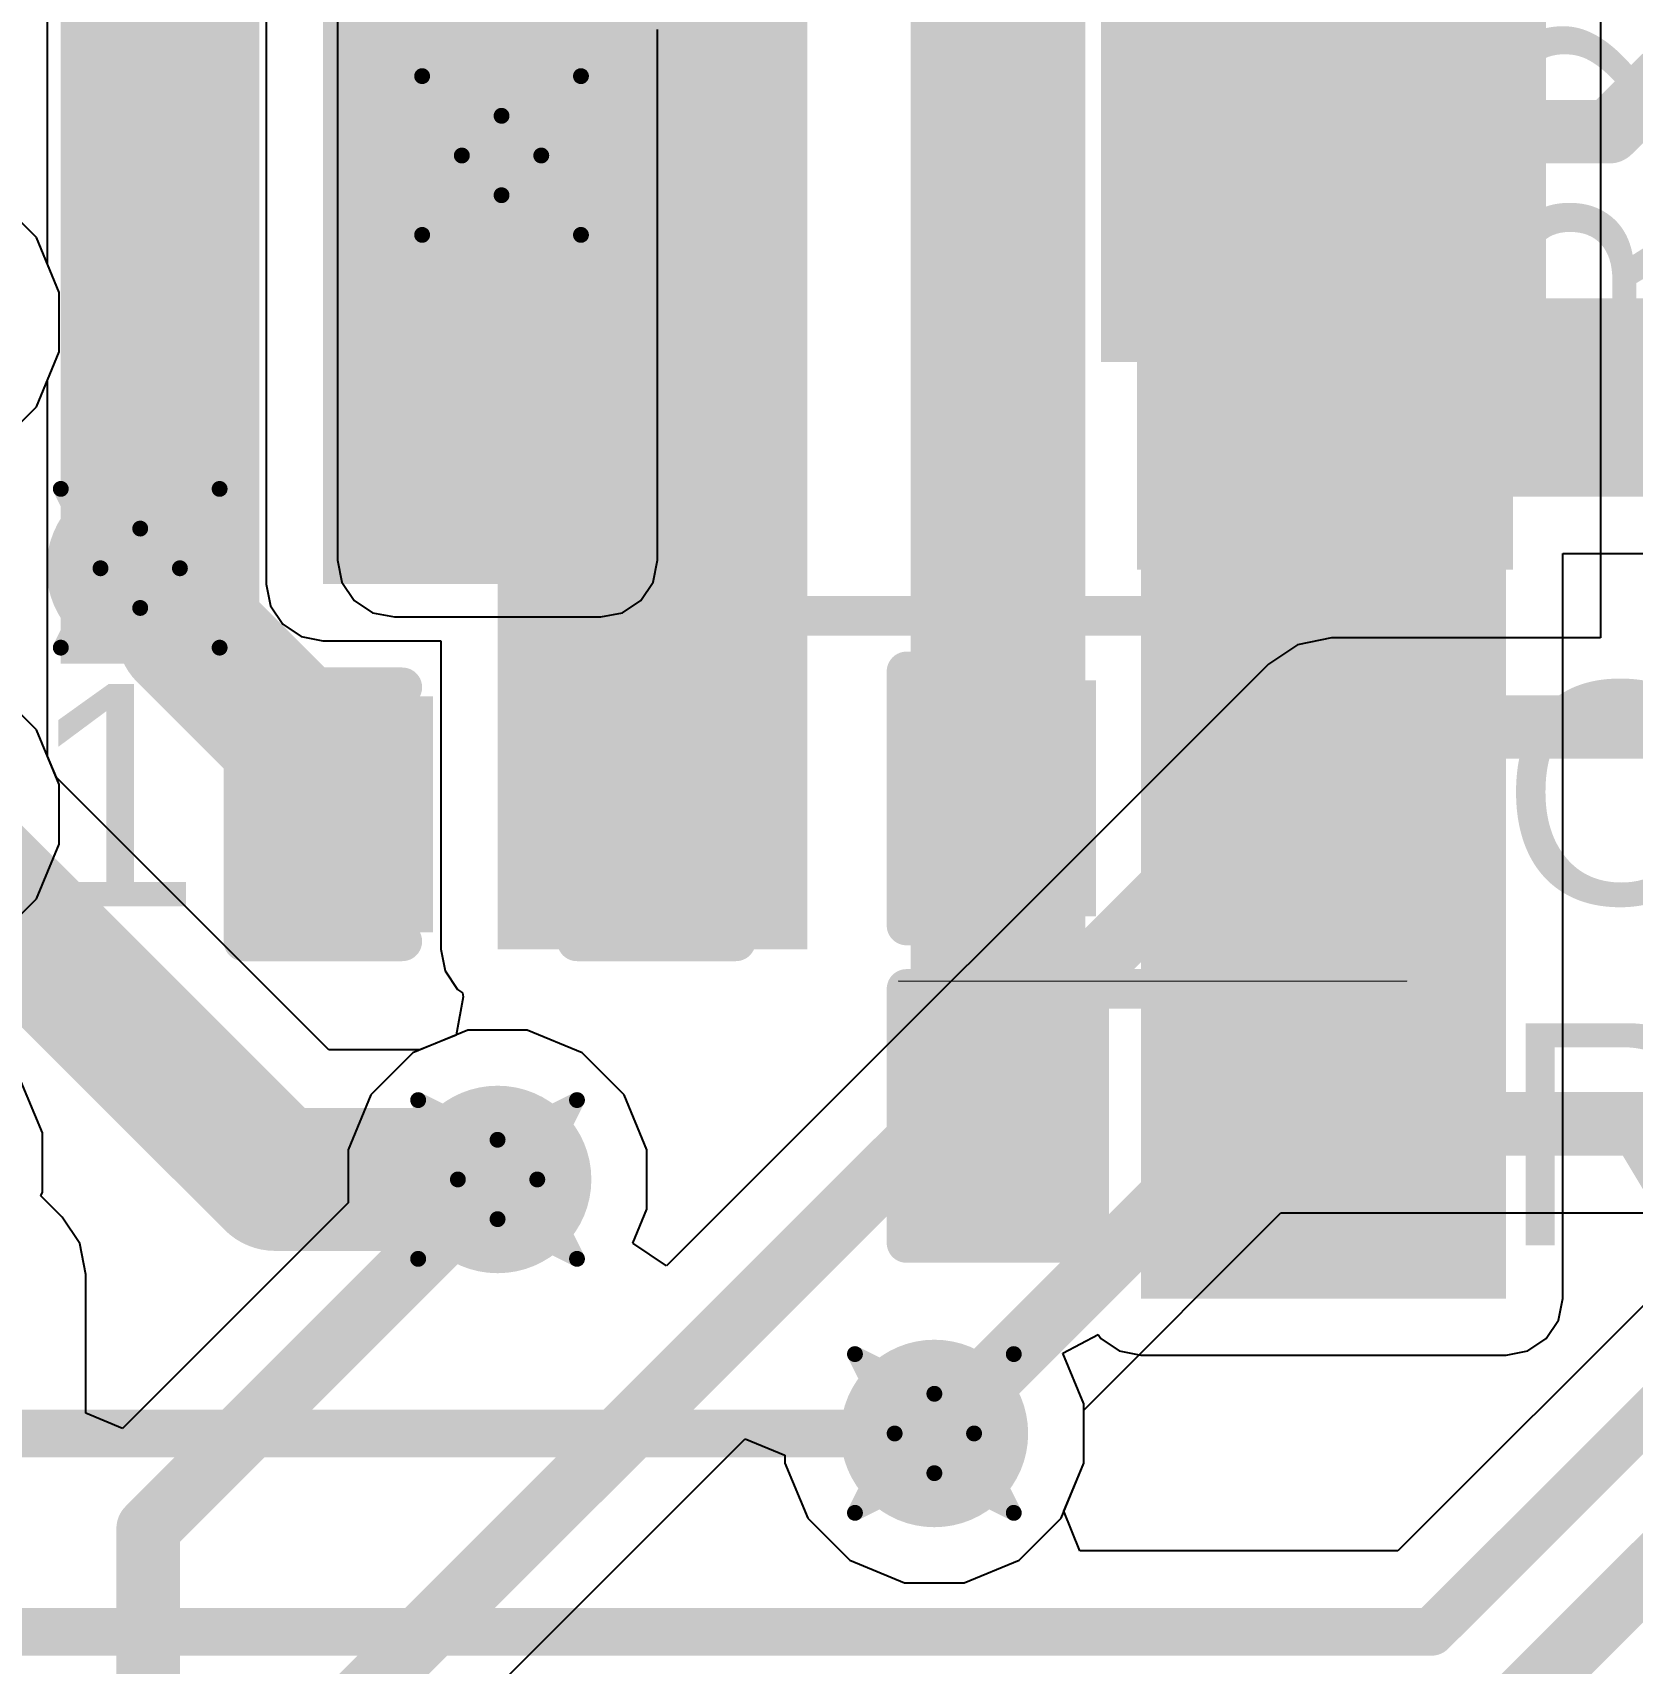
# Model space of a CAD drawing. Header units: inches. Extents: x -8 to 384, y -12 to 64.
# Drawn here: x 15.91 to 21.03, y 12.75 to 17.97 of the extents above; entities that cross this region are included whole.
import ezdxf

# ---------------------------------------------------------------- set-up
doc = ezdxf.new("R2010")
doc.units = ezdxf.units.IN
for name, color, linetype in [('Board_outline', 216, 'Continuous'), ('Bottom Layer', 5, 'Continuous'), ('Bottom Overlay', 54, 'Continuous'), ('Bottom Paste', 16, 'Continuous'), ('Bottom Solder', 6, 'Continuous'), ('Drill Drawing', 1, 'Continuous'), ('Top Layer', 1, 'Continuous'), ('Top Overlay', 2, 'Continuous'), ('Top Paste', 8, 'Continuous'), ('Top Solder', 216, 'Continuous'), ('Via Holes', 16, 'Continuous')]:
    doc.layers.add(name, color=color, linetype=linetype)
doc.styles.add('Arial', font='', dxfattribs={"height": 0.2})
doc.styles.get('Arial').set_extended_font_data('Arial')

# ---------------------------------------------------------------- blocks, each defined once
blk = doc.blocks.new('R__0402_11')
at = {"layer": 'Top Layer'}
for points in [[(-0.6985, -0.3175), (-0.6985, 0.3175), (-0.2413, 0.3175), (-0.2413, -0.3175)], [(0.2413, -0.3175), (0.2413, 0.3175), (0.6985, 0.3175), (0.6985, -0.3175)]]:
    blk.add_hatch(color=1, dxfattribs=at).paths.add_polyline_path(points)
at = {"layer": 'Top Paste'}
for points in [[(-0.6985, -0.3175), (-0.6985, 0.3175), (-0.2413, 0.3175), (-0.2413, -0.3175)], [(0.2413, -0.3175), (0.2413, 0.3175), (0.6985, 0.3175), (0.6985, -0.3175)]]:
    blk.add_hatch(color=8, dxfattribs=at).paths.add_polyline_path(points)
at = {"layer": 'Top Solder'}
for points in [[(-0.8001, -0.4191), (-0.8001, 0.4191), (-0.1397, 0.4191), (-0.1397, -0.4191)], [(0.1397, -0.4191), (0.1397, 0.4191), (0.8001, 0.4191), (0.8001, -0.4191)]]:
    blk.add_hatch(color=216, dxfattribs=at).paths.add_polyline_path(points)
at = {"layer": 'Top Overlay'}
for points in [[(0.7874, 0.4064, 0.127, 0.127, 0), (-0.7874, 0.4064, 0.127, 0.127, 0)], [(-0.7874, 0.4064, 0.127, 0.127, 0), (-0.7874, -0.4064, 0.127, 0.127, 0)], [(0.7874, 0.4064, 0.127, 0.127, 0), (0.7874, -0.4064, 0.127, 0.127, 0)], [(0.7874, -0.4064, 0.127, 0.127, 0), (-0.7874, -0.4064, 0.127, 0.127, 0)], [(0.8128, -0.4318, 0.00323, 0.00323, 0), (-0.8128, -0.4318, 0.00323, 0.00323, 0)]]:
    blk.add_lwpolyline(points, format="xyseb", dxfattribs=at)
for points in [[(-0.8191, 0.4064, 0.0635, 0.0635, 1), (-0.7556, 0.4064, 0.0635, 0.0635, 1)], [(-0.8191, 0.4064, 0.0635, 0.0635, 1), (-0.7556, 0.4064, 0.0635, 0.0635, 1)], [(0.7556, 0.4064, 0.0635, 0.0635, 1), (0.8191, 0.4064, 0.0635, 0.0635, 1)], [(0.7556, 0.4064, 0.0635, 0.0635, 1), (0.8191, 0.4064, 0.0635, 0.0635, 1)], [(-0.8191, -0.4064, 0.0635, 0.0635, 1), (-0.7556, -0.4064, 0.0635, 0.0635, 1)], [(-0.8191, -0.4064, 0.0635, 0.0635, 1), (-0.7556, -0.4064, 0.0635, 0.0635, 1)], [(0.7556, -0.4064, 0.0635, 0.0635, 1), (0.8191, -0.4064, 0.0635, 0.0635, 1)], [(0.7556, -0.4064, 0.0635, 0.0635, 1), (0.8191, -0.4064, 0.0635, 0.0635, 1)], [(-0.8136, -0.4318, 0.00161, 0.00161, 1), (-0.812, -0.4318, 0.00161, 0.00161, 1)], [(0.812, -0.4318, 0.00161, 0.00161, 1), (0.8136, -0.4318, 0.00161, 0.00161, 1)]]:
    blk.add_lwpolyline(points, format="xyseb", close=True, dxfattribs=at)
blk = doc.blocks.new('C___0402_18')
at = {"layer": 'Top Layer'}
for points in [[(-0.6985, -0.3175), (-0.6985, 0.3175), (-0.2413, 0.3175), (-0.2413, -0.3175)], [(0.2413, -0.3175), (0.2413, 0.3175), (0.6985, 0.3175), (0.6985, -0.3175)]]:
    blk.add_hatch(color=1, dxfattribs=at).paths.add_polyline_path(points)
at = {"layer": 'Top Paste'}
for points in [[(-0.6985, -0.3175), (-0.6985, 0.3175), (-0.2413, 0.3175), (-0.2413, -0.3175)], [(0.2413, -0.3175), (0.2413, 0.3175), (0.6985, 0.3175), (0.6985, -0.3175)]]:
    blk.add_hatch(color=8, dxfattribs=at).paths.add_polyline_path(points)
at = {"layer": 'Top Solder'}
for points in [[(-0.7585, -0.3775), (-0.7585, 0.3775), (-0.1813, 0.3775), (-0.1813, -0.3775)], [(0.1813, -0.3775), (0.1813, 0.3775), (0.7585, 0.3775), (0.7585, -0.3775)]]:
    blk.add_hatch(color=216, dxfattribs=at).paths.add_polyline_path(points)
at = {"layer": 'Top Overlay'}
for points in [[(-0.7874, 0.4064, 0.127, 0.127, 0), (-0.7874, -0.4064, 0.127, 0.127, 0)], [(-0.2794, 0.4064, 0.127, 0.127, 0), (-0.7874, 0.4064, 0.127, 0.127, 0)], [(0.7874, 0.4064, 0.127, 0.127, 0), (0.2794, 0.4064, 0.127, 0.127, 0)], [(0.7874, 0.4064, 0.127, 0.127, 0), (0.7874, -0.4064, 0.127, 0.127, 0)], [(-0.2794, -0.4064, 0.127, 0.127, 0), (-0.7874, -0.4064, 0.127, 0.127, 0)], [(0.7874, -0.4064, 0.127, 0.127, 0), (0.2794, -0.4064, 0.127, 0.127, 0)]]:
    blk.add_lwpolyline(points, format="xyseb", dxfattribs=at)
for points in [[(-0.8191, 0.4064, 0.0635, 0.0635, 1), (-0.7556, 0.4064, 0.0635, 0.0635, 1)], [(-0.8191, 0.4064, 0.0635, 0.0635, 1), (-0.7556, 0.4064, 0.0635, 0.0635, 1)], [(-0.3111, 0.4064, 0.0635, 0.0635, 1), (-0.2477, 0.4064, 0.0635, 0.0635, 1)], [(0.2477, 0.4064, 0.0635, 0.0635, 1), (0.3111, 0.4064, 0.0635, 0.0635, 1)], [(0.7556, 0.4064, 0.0635, 0.0635, 1), (0.8191, 0.4064, 0.0635, 0.0635, 1)], [(0.7556, 0.4064, 0.0635, 0.0635, 1), (0.8191, 0.4064, 0.0635, 0.0635, 1)], [(-0.8191, -0.4064, 0.0635, 0.0635, 1), (-0.7556, -0.4064, 0.0635, 0.0635, 1)], [(-0.8191, -0.4064, 0.0635, 0.0635, 1), (-0.7556, -0.4064, 0.0635, 0.0635, 1)], [(-0.3111, -0.4064, 0.0635, 0.0635, 1), (-0.2477, -0.4064, 0.0635, 0.0635, 1)], [(0.2477, -0.4064, 0.0635, 0.0635, 1), (0.3111, -0.4064, 0.0635, 0.0635, 1)], [(0.7556, -0.4064, 0.0635, 0.0635, 1), (0.8191, -0.4064, 0.0635, 0.0635, 1)], [(0.7556, -0.4064, 0.0635, 0.0635, 1), (0.8191, -0.4064, 0.0635, 0.0635, 1)]]:
    blk.add_lwpolyline(points, format="xyseb", close=True, dxfattribs=at)
blk = doc.blocks.new('S____SOT__6_19')
at = {"layer": 'Top Layer'}
for points in [[(-1.8, 1.3), (-0.8, 1.3), (-0.8, 0.6), (-1.8, 0.6)], [(0.8, 1.3), (1.8, 1.3), (1.8, 0.6), (0.8, 0.6)], [(-1.8, 0.35), (-0.8, 0.35), (-0.8, -0.35), (-1.8, -0.35)], [(0.8, 0.35), (1.8, 0.35), (1.8, -0.35), (0.8, -0.35)], [(-1.8, -0.6), (-0.8, -0.6), (-0.8, -1.3), (-1.8, -1.3)], [(0.8, -0.6), (1.8, -0.6), (1.8, -1.3), (0.8, -1.3)]]:
    blk.add_hatch(color=1, dxfattribs=at).paths.add_polyline_path(points)
at = {"layer": 'Top Paste'}
for points in [[(-1.8, 1.3), (-0.8, 1.3), (-0.8, 0.6), (-1.8, 0.6)], [(0.8, 1.3), (1.8, 1.3), (1.8, 0.6), (0.8, 0.6)], [(-1.8, 0.35), (-0.8, 0.35), (-0.8, -0.35), (-1.8, -0.35)], [(0.8, 0.35), (1.8, 0.35), (1.8, -0.35), (0.8, -0.35)], [(-1.8, -0.6), (-0.8, -0.6), (-0.8, -1.3), (-1.8, -1.3)], [(0.8, -0.6), (1.8, -0.6), (1.8, -1.3), (0.8, -1.3)]]:
    blk.add_hatch(color=8, dxfattribs=at).paths.add_polyline_path(points)
at = {"layer": 'Top Solder'}
for points in [[(-1.9016, 1.4016), (-0.6984, 1.4016), (-0.6984, 0.4984), (-1.9016, 0.4984)], [(0.6984, 1.4016), (1.9016, 1.4016), (1.9016, 0.4984), (0.6984, 0.4984)], [(-1.9016, 0.4516), (-0.6984, 0.4516), (-0.6984, -0.4516), (-1.9016, -0.4516)], [(0.6984, 0.4516), (1.9016, 0.4516), (1.9016, -0.4516), (0.6984, -0.4516)], [(-1.9016, -0.4984), (-0.6984, -0.4984), (-0.6984, -1.4016), (-1.9016, -1.4016)], [(0.6984, -0.4984), (1.9016, -0.4984), (1.9016, -1.4016), (0.6984, -1.4016)]]:
    blk.add_hatch(color=216, dxfattribs=at).paths.add_polyline_path(points)
at = {"layer": 'Top Overlay'}
for points in [[(-0.8128, 1.5494, 0.127, 0.127, 0), (0.7112, 1.5494, 0.127, 0.127, 0)], [(-0.8128, -1.5494, 0.127, 0.127, 0), (0.7112, -1.5494, 0.127, 0.127, 0)]]:
    blk.add_lwpolyline(points, format="xyseb", dxfattribs=at)
for points in [[(-0.8446, 1.5494, 0.0635, 0.0635, 1), (-0.781, 1.5494, 0.0635, 0.0635, 1)], [(0.6794, 1.5494, 0.0635, 0.0635, 1), (0.7429, 1.5494, 0.0635, 0.0635, 1)], [(-2.032, 0.9652, 0.254, 0.254, 1), (-2.1336, 0.9652, 0.254, 0.254, 1)], [(-2.1971, 0.9652, 0.127, 0.127, 1), (-2.0701, 0.9652, 0.127, 0.127, 1)], [(-2.0955, 0.9652, 0.127, 0.127, 1), (-1.9685, 0.9652, 0.127, 0.127, 1)], [(-0.8446, -1.5494, 0.0635, 0.0635, 1), (-0.781, -1.5494, 0.0635, 0.0635, 1)], [(0.6794, -1.5494, 0.0635, 0.0635, 1), (0.7429, -1.5494, 0.0635, 0.0635, 1)]]:
    blk.add_lwpolyline(points, format="xyseb", close=True, dxfattribs=at)
blk = doc.blocks.new('C___0402_73')
at = {"layer": 'Top Layer'}
for points in [[(-0.6985, -0.3175), (-0.6985, 0.3175), (-0.2413, 0.3175), (-0.2413, -0.3175)], [(0.2413, -0.3175), (0.2413, 0.3175), (0.6985, 0.3175), (0.6985, -0.3175)]]:
    blk.add_hatch(color=1, dxfattribs=at).paths.add_polyline_path(points)
at = {"layer": 'Top Paste'}
for points in [[(-0.6985, -0.3175), (-0.6985, 0.3175), (-0.2413, 0.3175), (-0.2413, -0.3175)], [(0.2413, -0.3175), (0.2413, 0.3175), (0.6985, 0.3175), (0.6985, -0.3175)]]:
    blk.add_hatch(color=8, dxfattribs=at).paths.add_polyline_path(points)
at = {"layer": 'Top Solder'}
for points in [[(-0.7585, -0.3775), (-0.7585, 0.3775), (-0.1813, 0.3775), (-0.1813, -0.3775)], [(0.1813, -0.3775), (0.1813, 0.3775), (0.7585, 0.3775), (0.7585, -0.3775)]]:
    blk.add_hatch(color=216, dxfattribs=at).paths.add_polyline_path(points)
at = {"layer": 'Top Overlay'}
for points in [[(-0.7874, -0.4064, 0.127, 0.127, 0), (-0.7874, 0.4064, 0.127, 0.127, 0)], [(-0.7874, 0.4064, 0.127, 0.127, 0), (-0.2794, 0.4064, 0.127, 0.127, 0)], [(0.2794, 0.4064, 0.127, 0.127, 0), (0.7874, 0.4064, 0.127, 0.127, 0)], [(0.7874, -0.4064, 0.127, 0.127, 0), (0.7874, 0.4064, 0.127, 0.127, 0)], [(-0.7874, -0.4064, 0.127, 0.127, 0), (-0.2794, -0.4064, 0.127, 0.127, 0)], [(0.2794, -0.4064, 0.127, 0.127, 0), (0.7874, -0.4064, 0.127, 0.127, 0)]]:
    blk.add_lwpolyline(points, format="xyseb", dxfattribs=at)
for points in [[(-0.8191, 0.4064, 0.0635, 0.0635, 1), (-0.7556, 0.4064, 0.0635, 0.0635, 1)], [(-0.8191, 0.4064, 0.0635, 0.0635, 1), (-0.7556, 0.4064, 0.0635, 0.0635, 1)], [(-0.3111, 0.4064, 0.0635, 0.0635, 1), (-0.2477, 0.4064, 0.0635, 0.0635, 1)], [(0.2477, 0.4064, 0.0635, 0.0635, 1), (0.3111, 0.4064, 0.0635, 0.0635, 1)], [(0.7556, 0.4064, 0.0635, 0.0635, 1), (0.8191, 0.4064, 0.0635, 0.0635, 1)], [(0.7556, 0.4064, 0.0635, 0.0635, 1), (0.8191, 0.4064, 0.0635, 0.0635, 1)], [(-0.8191, -0.4064, 0.0635, 0.0635, 1), (-0.7556, -0.4064, 0.0635, 0.0635, 1)], [(-0.8191, -0.4064, 0.0635, 0.0635, 1), (-0.7556, -0.4064, 0.0635, 0.0635, 1)], [(-0.3111, -0.4064, 0.0635, 0.0635, 1), (-0.2477, -0.4064, 0.0635, 0.0635, 1)], [(0.2477, -0.4064, 0.0635, 0.0635, 1), (0.3111, -0.4064, 0.0635, 0.0635, 1)], [(0.7556, -0.4064, 0.0635, 0.0635, 1), (0.8191, -0.4064, 0.0635, 0.0635, 1)], [(0.7556, -0.4064, 0.0635, 0.0635, 1), (0.8191, -0.4064, 0.0635, 0.0635, 1)]]:
    blk.add_lwpolyline(points, format="xyseb", close=True, dxfattribs=at)
blk = doc.blocks.new('C___0402_B_74')
at = {"layer": 'Bottom Layer'}
for points in [[(-0.2413, 0.3175), (-0.2413, -0.3175), (-0.6985, -0.3175), (-0.6985, 0.3175)], [(0.6985, 0.3175), (0.6985, -0.3175), (0.2413, -0.3175), (0.2413, 0.3175)]]:
    blk.add_hatch(color=5, dxfattribs=at).paths.add_polyline_path(points)
at = {"layer": 'Bottom Paste'}
for points in [[(-0.2413, 0.3175), (-0.2413, -0.3175), (-0.6985, -0.3175), (-0.6985, 0.3175)], [(0.6985, 0.3175), (0.6985, -0.3175), (0.2413, -0.3175), (0.2413, 0.3175)]]:
    blk.add_hatch(color=16, dxfattribs=at).paths.add_polyline_path(points)
at = {"layer": 'Bottom Solder'}
for points in [[(-0.1813, 0.3775), (-0.1813, -0.3775), (-0.7585, -0.3775), (-0.7585, 0.3775)], [(0.7585, 0.3775), (0.7585, -0.3775), (0.1813, -0.3775), (0.1813, 0.3775)]]:
    blk.add_hatch(color=6, dxfattribs=at).paths.add_polyline_path(points)
at = {"layer": 'Bottom Overlay'}
for points in [[(-0.7874, 0.4064, 0.127, 0.127, 0), (-0.7874, -0.4064, 0.127, 0.127, 0)], [(-0.2794, 0.4064, 0.127, 0.127, 0), (-0.7874, 0.4064, 0.127, 0.127, 0)], [(0.7874, 0.4064, 0.127, 0.127, 0), (0.2794, 0.4064, 0.127, 0.127, 0)], [(0.7874, 0.4064, 0.127, 0.127, 0), (0.7874, -0.4064, 0.127, 0.127, 0)], [(-0.2794, -0.4064, 0.127, 0.127, 0), (-0.7874, -0.4064, 0.127, 0.127, 0)], [(0.7874, -0.4064, 0.127, 0.127, 0), (0.2794, -0.4064, 0.127, 0.127, 0)]]:
    blk.add_lwpolyline(points, format="xyseb", dxfattribs=at)
for points in [[(-0.8191, 0.4064, 0.0635, 0.0635, 1), (-0.7556, 0.4064, 0.0635, 0.0635, 1)], [(-0.8191, 0.4064, 0.0635, 0.0635, 1), (-0.7556, 0.4064, 0.0635, 0.0635, 1)], [(-0.3111, 0.4064, 0.0635, 0.0635, 1), (-0.2477, 0.4064, 0.0635, 0.0635, 1)], [(0.2477, 0.4064, 0.0635, 0.0635, 1), (0.3111, 0.4064, 0.0635, 0.0635, 1)], [(0.7556, 0.4064, 0.0635, 0.0635, 1), (0.8191, 0.4064, 0.0635, 0.0635, 1)], [(0.7556, 0.4064, 0.0635, 0.0635, 1), (0.8191, 0.4064, 0.0635, 0.0635, 1)], [(-0.8191, -0.4064, 0.0635, 0.0635, 1), (-0.7556, -0.4064, 0.0635, 0.0635, 1)], [(-0.8191, -0.4064, 0.0635, 0.0635, 1), (-0.7556, -0.4064, 0.0635, 0.0635, 1)], [(-0.3111, -0.4064, 0.0635, 0.0635, 1), (-0.2477, -0.4064, 0.0635, 0.0635, 1)], [(0.2477, -0.4064, 0.0635, 0.0635, 1), (0.3111, -0.4064, 0.0635, 0.0635, 1)], [(0.7556, -0.4064, 0.0635, 0.0635, 1), (0.8191, -0.4064, 0.0635, 0.0635, 1)], [(0.7556, -0.4064, 0.0635, 0.0635, 1), (0.8191, -0.4064, 0.0635, 0.0635, 1)]]:
    blk.add_lwpolyline(points, format="xyseb", close=True, dxfattribs=at)
blk = doc.blocks.new('C___0402_B_105')
at = {"layer": 'Bottom Layer'}
for points in [[(-0.2413, 0.3175), (-0.2413, -0.3175), (-0.6985, -0.3175), (-0.6985, 0.3175)], [(0.6985, 0.3175), (0.6985, -0.3175), (0.2413, -0.3175), (0.2413, 0.3175)]]:
    blk.add_hatch(color=5, dxfattribs=at).paths.add_polyline_path(points)
at = {"layer": 'Bottom Paste'}
for points in [[(-0.2413, 0.3175), (-0.2413, -0.3175), (-0.6985, -0.3175), (-0.6985, 0.3175)], [(0.6985, 0.3175), (0.6985, -0.3175), (0.2413, -0.3175), (0.2413, 0.3175)]]:
    blk.add_hatch(color=16, dxfattribs=at).paths.add_polyline_path(points)
at = {"layer": 'Bottom Solder'}
for points in [[(-0.1813, 0.3775), (-0.1813, -0.3775), (-0.7585, -0.3775), (-0.7585, 0.3775)], [(0.7585, 0.3775), (0.7585, -0.3775), (0.1813, -0.3775), (0.1813, 0.3775)]]:
    blk.add_hatch(color=6, dxfattribs=at).paths.add_polyline_path(points)
at = {"layer": 'Bottom Overlay'}
for points in [[(-0.7874, 0.4064, 0.127, 0.127, 0), (-0.7874, -0.4064, 0.127, 0.127, 0)], [(-0.2794, 0.4064, 0.127, 0.127, 0), (-0.7874, 0.4064, 0.127, 0.127, 0)], [(0.7874, 0.4064, 0.127, 0.127, 0), (0.2794, 0.4064, 0.127, 0.127, 0)], [(0.7874, 0.4064, 0.127, 0.127, 0), (0.7874, -0.4064, 0.127, 0.127, 0)], [(-0.2794, -0.4064, 0.127, 0.127, 0), (-0.7874, -0.4064, 0.127, 0.127, 0)], [(0.7874, -0.4064, 0.127, 0.127, 0), (0.2794, -0.4064, 0.127, 0.127, 0)]]:
    blk.add_lwpolyline(points, format="xyseb", dxfattribs=at)
for points in [[(-0.8191, 0.4064, 0.0635, 0.0635, 1), (-0.7556, 0.4064, 0.0635, 0.0635, 1)], [(-0.8191, 0.4064, 0.0635, 0.0635, 1), (-0.7556, 0.4064, 0.0635, 0.0635, 1)], [(-0.3111, 0.4064, 0.0635, 0.0635, 1), (-0.2477, 0.4064, 0.0635, 0.0635, 1)], [(0.2477, 0.4064, 0.0635, 0.0635, 1), (0.3111, 0.4064, 0.0635, 0.0635, 1)], [(0.7556, 0.4064, 0.0635, 0.0635, 1), (0.8191, 0.4064, 0.0635, 0.0635, 1)], [(0.7556, 0.4064, 0.0635, 0.0635, 1), (0.8191, 0.4064, 0.0635, 0.0635, 1)], [(-0.8191, -0.4064, 0.0635, 0.0635, 1), (-0.7556, -0.4064, 0.0635, 0.0635, 1)], [(-0.8191, -0.4064, 0.0635, 0.0635, 1), (-0.7556, -0.4064, 0.0635, 0.0635, 1)], [(-0.3111, -0.4064, 0.0635, 0.0635, 1), (-0.2477, -0.4064, 0.0635, 0.0635, 1)], [(0.2477, -0.4064, 0.0635, 0.0635, 1), (0.3111, -0.4064, 0.0635, 0.0635, 1)], [(0.7556, -0.4064, 0.0635, 0.0635, 1), (0.8191, -0.4064, 0.0635, 0.0635, 1)], [(0.7556, -0.4064, 0.0635, 0.0635, 1), (0.8191, -0.4064, 0.0635, 0.0635, 1)]]:
    blk.add_lwpolyline(points, format="xyseb", close=True, dxfattribs=at)

msp = doc.modelspace()

# ---------------------------------------------------------------- hatches: boundary and pattern name
at = {"layer": 'Bottom Layer'}
for points in [[(17.0688, 16.2814), (17.7292, 16.2814), (17.7292, 20.5232), (17.0688, 20.5232)], [(19.3294, 16.9164), (20.7518, 16.9164), (20.7518, 20.4978), (19.3294, 20.4978)]]:
    msp.add_hatch(color=5, dxfattribs=at).paths.add_polyline_path(points)
h = msp.add_hatch(color=5, dxfattribs=at)
edge = h.paths.add_edge_path()
edge.add_arc((17.4117, 17.5768), 0.3, 0, 360)
h = msp.add_hatch(color=5, dxfattribs=at)
edge = h.paths.add_edge_path()
edge.add_arc((16.256, 16.256), 0.3, 0, 360)
h = msp.add_hatch(color=5, dxfattribs=at)
edge = h.paths.add_edge_path()
edge.add_arc((17.399, 14.3002), 0.3, 0, 360)
h = msp.add_hatch(color=5, dxfattribs=at)
edge = h.paths.add_edge_path()
edge.add_arc((18.796, 13.4874), 0.3, 0, 360)
at = {"layer": 'Top Layer'}
for points in [[(16.637, 22.8346), (16.002, 22.8346), (16.002, 15.9512), (16.637, 15.9512)], [(18.7198, 14.1478), (19.2786, 14.1478), (19.2786, 18.9992), (18.7198, 18.9992)], [(16.8402, 16.2052), (17.8816, 16.2052), (17.8816, 18.034), (16.8402, 18.034)], [(17.399, 15.0368), (18.3896, 15.0368), (18.3896, 18.034), (17.399, 18.034)], [(19.4564, 16.4846), (22.4536, 16.4846), (22.4536, 17.1196), (19.4564, 17.1196)], [(19.4564, 13.9192), (20.6248, 13.9192), (20.6248, 17.0942), (19.4564, 17.0942)]]:
    msp.add_hatch(color=1, dxfattribs=at).paths.add_polyline_path(points)
h = msp.add_hatch(color=1, dxfattribs=at)
edge = h.paths.add_edge_path()
edge.add_arc((17.4117, 17.5768), 0.3, 0, 360)
h = msp.add_hatch(color=1, dxfattribs=at)
edge = h.paths.add_edge_path()
edge.add_arc((16.256, 16.256), 0.3, 0, 360)
h = msp.add_hatch(color=1, dxfattribs=at)
edge = h.paths.add_edge_path()
edge.add_arc((17.399, 14.3002), 0.3, 0, 360)
h = msp.add_hatch(color=1, dxfattribs=at)
edge = h.paths.add_edge_path()
edge.add_arc((18.796, 13.4874), 0.3, 0, 360)
at = {"layer": 'Via Holes'}
h = msp.add_hatch(color=7, dxfattribs=at)
edge = h.paths.add_edge_path()
edge.add_arc((17.4117, 17.5768), 0.15, 0, 360)
h = msp.add_hatch(color=7, dxfattribs=at)
edge = h.paths.add_edge_path()
edge.add_arc((16.256, 16.256), 0.15, 0, 360)
h = msp.add_hatch(color=7, dxfattribs=at)
edge = h.paths.add_edge_path()
edge.add_arc((17.399, 14.3002), 0.15, 0, 360)
h = msp.add_hatch(color=7, dxfattribs=at)
edge = h.paths.add_edge_path()
edge.add_arc((18.796, 13.4874), 0.15, 0, 360)

# ---------------------------------------------------------------- linework, layer by layer
at = {"layer": 'Board_outline'}
msp.add_lwpolyline([(37.5368, 13.3604, 0.254, 0.254, 1), (-7.4632, 13.3604, 0.254, 0.254, 1)], format="xyseb", close=True, dxfattribs=at)
at = {"layer": 'Bottom Layer'}
for p, q in [((20.9261, 20.7483), (20.9261, 16.9672)), ((16.8875, 20.5232), (16.8875, 16.2814)), ((15.9597, 17.2291), (15.9597, 18.2661)), ((17.9105, 16.2814), (17.9105, 17.9797)), ((15.9972, 17.1384), (15.9597, 17.2291)), ((15.9972, 16.9484), (15.9972, 17.1384)), ((20.9261, 16.9672), (20.9261, 16.0329)), ((15.9245, 16.7727), (15.9972, 16.9484)), ((15.7901, 16.6383), (15.9245, 16.7727)), ((16.8875, 16.2814), (16.9013, 16.212)), ((17.8967, 16.212), (17.9105, 16.2814)), ((16.9013, 16.212), (16.9406, 16.1532)), ((17.8574, 16.1532), (17.8967, 16.212)), ((16.9406, 16.1532), (16.9994, 16.1139)), ((17.7986, 16.1139), (17.8574, 16.1532)), ((16.9994, 16.1139), (17.0688, 16.1001)), ((17.0688, 16.1001), (17.7292, 16.1001)), ((17.7292, 16.1001), (17.7986, 16.1139)), ((20.066, 16.0329), (19.957, 16.0112)), ((20.9261, 16.0329), (20.066, 16.0329)), ((20.066, 16.0329), (20.066, 16.0329)), ((19.957, 16.0112), (19.8646, 15.9494)), ((19.8646, 15.9494), (17.9393, 14.0242)), ((19.8646, 15.9494), (19.8646, 15.9494)), ((15.9245, 15.7393), (15.7901, 15.8737)), ((15.9972, 15.5636), (15.9245, 15.7393)), ((15.9972, 15.3736), (15.9972, 15.5636)), ((15.9245, 15.1979), (15.9972, 15.3736)), ((15.7901, 15.0635), (15.9245, 15.1979)), ((17.304, 14.778), (17.1283, 14.7053)), ((17.494, 14.778), (17.304, 14.778)), ((17.6697, 14.7053), (17.494, 14.778)), ((17.1283, 14.7053), (16.9939, 14.5709)), ((17.8041, 14.5709), (17.6697, 14.7053)), ((15.9432, 14.4493), (15.8704, 14.6249)), ((16.9939, 14.5709), (16.9212, 14.3952)), ((17.8768, 14.3952), (17.8041, 14.5709)), ((15.9432, 14.2592), (15.9432, 14.4493)), ((16.9212, 14.3952), (16.9212, 14.2253)), ((17.8768, 14.2052), (17.8768, 14.3952)), ((15.9383, 14.2475), (15.9432, 14.2592)), ((16.0064, 14.1795), (15.9383, 14.2475)), ((16.9212, 14.2253), (16.1995, 13.5036)), ((17.8316, 14.0961), (17.8768, 14.2052)), ((16.0625, 14.0955), (16.0064, 14.1795)), ((19.2738, 13.5623), (19.9046, 14.1931)), ((19.9046, 14.1931), (21.9167, 14.1931)), ((16.0822, 13.9964), (16.0625, 14.0955)), ((17.9393, 14.0242), (17.8316, 14.0961)), ((16.0822, 13.5522), (16.0822, 13.9964)), ((16.1995, 13.5036), (16.0822, 13.5522)), ((19.2738, 13.3924), (19.2738, 13.5623)), ((17.1505, 12.4296), (18.1912, 13.4703)), ((18.1912, 13.4703), (18.3182, 13.4177)), ((18.3182, 13.4177), (18.3182, 13.3924)), ((18.3182, 13.3924), (18.3909, 13.2167)), ((19.2011, 13.2167), (19.2738, 13.3924)), ((18.3909, 13.2167), (18.5253, 13.0823)), ((19.0667, 13.0823), (19.2011, 13.2167)), ((18.5253, 13.0823), (18.701, 13.0096)), ((18.891, 13.0096), (19.0667, 13.0823)), ((18.701, 13.0096), (18.891, 13.0096))]:
    msp.add_line(p, q, dxfattribs=at)
for points in [[(16.8656, 12.5476, 0.2032, 0.2032, 0), (20.066, 15.748, 0.2032, 0.2032, 0)], [(20.066, 15.748, 0.2032, 0.2032, 0), (26.3398, 15.748, 0.2032, 0.2032, 0)], [(18.796, 13.4874, 0.2032, 0.2032, 0), (19.7866, 14.478, 0.2032, 0.2032, 0)], [(19.7866, 14.478, 0.2032, 0.2032, 0), (22.5919, 14.478, 0.2032, 0.2032, 0)], [(16.2814, 13.1826, 0.2032, 0.2032, 0), (17.399, 14.3002, 0.2032, 0.2032, 0)], [(16.2814, 6.1341, 0.2032, 0.2032, 0), (16.2814, 13.1826, 0.2032, 0.2032, 0)]]:
    msp.add_lwpolyline(points, format="xyseb", dxfattribs=at)
for points in [[(20.0152, 15.748, 0.1016, 0.1016, 1), (20.1168, 15.748, 0.1016, 0.1016, 1)], [(20.0152, 15.748, 0.1016, 0.1016, 1), (20.1168, 15.748, 0.1016, 0.1016, 1)], [(19.7358, 14.478, 0.1016, 0.1016, 1), (19.8374, 14.478, 0.1016, 0.1016, 1)], [(19.7358, 14.478, 0.1016, 0.1016, 1), (19.8374, 14.478, 0.1016, 0.1016, 1)], [(17.3482, 14.3002, 0.1016, 0.1016, 1), (17.4498, 14.3002, 0.1016, 0.1016, 1)], [(18.7452, 13.4874, 0.1016, 0.1016, 1), (18.8468, 13.4874, 0.1016, 0.1016, 1)], [(16.2306, 13.1826, 0.1016, 0.1016, 1), (16.3322, 13.1826, 0.1016, 0.1016, 1)], [(16.2306, 13.1826, 0.1016, 0.1016, 1), (16.3322, 13.1826, 0.1016, 0.1016, 1)]]:
    msp.add_lwpolyline(points, format="xyseb", close=True, dxfattribs=at)
at = {"layer": 'Drill Drawing'}
for points in [[(17.1577, 17.8308, 0.0508, 0.0508, 0), (17.4117, 17.7038, 0.0508, 0.0508, 0)], [(17.1577, 17.8308, 0.0508, 0.0508, 0), (17.2847, 17.5768, 0.0508, 0.0508, 0)], [(17.4117, 17.7038, 0.0508, 0.0508, 0), (17.6657, 17.8308, 0.0508, 0.0508, 0)], [(17.5387, 17.5768, 0.0508, 0.0508, 0), (17.6657, 17.8308, 0.0508, 0.0508, 0)], [(17.1577, 17.3228, 0.0508, 0.0508, 0), (17.2847, 17.5768, 0.0508, 0.0508, 0)], [(17.5387, 17.5768, 0.0508, 0.0508, 0), (17.6657, 17.3228, 0.0508, 0.0508, 0)], [(17.1577, 17.3228, 0.0508, 0.0508, 0), (17.4117, 17.4498, 0.0508, 0.0508, 0)], [(17.4117, 17.4498, 0.0508, 0.0508, 0), (17.6657, 17.3228, 0.0508, 0.0508, 0)], [(16.002, 16.51, 0.0508, 0.0508, 0), (16.256, 16.383, 0.0508, 0.0508, 0)], [(16.002, 16.51, 0.0508, 0.0508, 0), (16.129, 16.256, 0.0508, 0.0508, 0)], [(16.256, 16.383, 0.0508, 0.0508, 0), (16.51, 16.51, 0.0508, 0.0508, 0)], [(16.383, 16.256, 0.0508, 0.0508, 0), (16.51, 16.51, 0.0508, 0.0508, 0)], [(16.002, 16.002, 0.0508, 0.0508, 0), (16.129, 16.256, 0.0508, 0.0508, 0)], [(16.383, 16.256, 0.0508, 0.0508, 0), (16.51, 16.002, 0.0508, 0.0508, 0)], [(16.002, 16.002, 0.0508, 0.0508, 0), (16.256, 16.129, 0.0508, 0.0508, 0)], [(16.256, 16.129, 0.0508, 0.0508, 0), (16.51, 16.002, 0.0508, 0.0508, 0)], [(17.145, 14.5542, 0.0508, 0.0508, 0), (17.399, 14.4272, 0.0508, 0.0508, 0)], [(17.145, 14.5542, 0.0508, 0.0508, 0), (17.272, 14.3002, 0.0508, 0.0508, 0)], [(17.399, 14.4272, 0.0508, 0.0508, 0), (17.653, 14.5542, 0.0508, 0.0508, 0)], [(17.526, 14.3002, 0.0508, 0.0508, 0), (17.653, 14.5542, 0.0508, 0.0508, 0)], [(17.145, 14.0462, 0.0508, 0.0508, 0), (17.272, 14.3002, 0.0508, 0.0508, 0)], [(17.526, 14.3002, 0.0508, 0.0508, 0), (17.653, 14.0462, 0.0508, 0.0508, 0)], [(17.145, 14.0462, 0.0508, 0.0508, 0), (17.399, 14.1732, 0.0508, 0.0508, 0)], [(17.399, 14.1732, 0.0508, 0.0508, 0), (17.653, 14.0462, 0.0508, 0.0508, 0)], [(18.542, 13.7414, 0.0508, 0.0508, 0), (18.796, 13.6144, 0.0508, 0.0508, 0)], [(18.542, 13.7414, 0.0508, 0.0508, 0), (18.669, 13.4874, 0.0508, 0.0508, 0)], [(18.796, 13.6144, 0.0508, 0.0508, 0), (19.05, 13.7414, 0.0508, 0.0508, 0)], [(18.923, 13.4874, 0.0508, 0.0508, 0), (19.05, 13.7414, 0.0508, 0.0508, 0)], [(18.542, 13.2334, 0.0508, 0.0508, 0), (18.669, 13.4874, 0.0508, 0.0508, 0)], [(18.923, 13.4874, 0.0508, 0.0508, 0), (19.05, 13.2334, 0.0508, 0.0508, 0)], [(18.542, 13.2334, 0.0508, 0.0508, 0), (18.796, 13.3604, 0.0508, 0.0508, 0)], [(18.796, 13.3604, 0.0508, 0.0508, 0), (19.05, 13.2334, 0.0508, 0.0508, 0)]]:
    msp.add_lwpolyline(points, format="xyseb", dxfattribs=at)
for points in [[(17.145, 17.8308, 0.0254, 0.0254, 1), (17.1704, 17.8308, 0.0254, 0.0254, 1)], [(17.145, 17.8308, 0.0254, 0.0254, 1), (17.1704, 17.8308, 0.0254, 0.0254, 1)], [(17.653, 17.8308, 0.0254, 0.0254, 1), (17.6784, 17.8308, 0.0254, 0.0254, 1)], [(17.653, 17.8308, 0.0254, 0.0254, 1), (17.6784, 17.8308, 0.0254, 0.0254, 1)], [(17.399, 17.7038, 0.0254, 0.0254, 1), (17.4244, 17.7038, 0.0254, 0.0254, 1)], [(17.399, 17.7038, 0.0254, 0.0254, 1), (17.4244, 17.7038, 0.0254, 0.0254, 1)], [(17.272, 17.5768, 0.0254, 0.0254, 1), (17.2974, 17.5768, 0.0254, 0.0254, 1)], [(17.272, 17.5768, 0.0254, 0.0254, 1), (17.2974, 17.5768, 0.0254, 0.0254, 1)], [(17.526, 17.5768, 0.0254, 0.0254, 1), (17.5514, 17.5768, 0.0254, 0.0254, 1)], [(17.526, 17.5768, 0.0254, 0.0254, 1), (17.5514, 17.5768, 0.0254, 0.0254, 1)], [(17.399, 17.4498, 0.0254, 0.0254, 1), (17.4244, 17.4498, 0.0254, 0.0254, 1)], [(17.399, 17.4498, 0.0254, 0.0254, 1), (17.4244, 17.4498, 0.0254, 0.0254, 1)], [(17.145, 17.3228, 0.0254, 0.0254, 1), (17.1704, 17.3228, 0.0254, 0.0254, 1)], [(17.145, 17.3228, 0.0254, 0.0254, 1), (17.1704, 17.3228, 0.0254, 0.0254, 1)], [(17.653, 17.3228, 0.0254, 0.0254, 1), (17.6784, 17.3228, 0.0254, 0.0254, 1)], [(17.653, 17.3228, 0.0254, 0.0254, 1), (17.6784, 17.3228, 0.0254, 0.0254, 1)], [(15.9893, 16.51, 0.0254, 0.0254, 1), (16.0147, 16.51, 0.0254, 0.0254, 1)], [(15.9893, 16.51, 0.0254, 0.0254, 1), (16.0147, 16.51, 0.0254, 0.0254, 1)], [(16.4973, 16.51, 0.0254, 0.0254, 1), (16.5227, 16.51, 0.0254, 0.0254, 1)], [(16.4973, 16.51, 0.0254, 0.0254, 1), (16.5227, 16.51, 0.0254, 0.0254, 1)], [(16.2433, 16.383, 0.0254, 0.0254, 1), (16.2687, 16.383, 0.0254, 0.0254, 1)], [(16.2433, 16.383, 0.0254, 0.0254, 1), (16.2687, 16.383, 0.0254, 0.0254, 1)], [(16.1163, 16.256, 0.0254, 0.0254, 1), (16.1417, 16.256, 0.0254, 0.0254, 1)], [(16.1163, 16.256, 0.0254, 0.0254, 1), (16.1417, 16.256, 0.0254, 0.0254, 1)], [(16.3703, 16.256, 0.0254, 0.0254, 1), (16.3957, 16.256, 0.0254, 0.0254, 1)], [(16.3703, 16.256, 0.0254, 0.0254, 1), (16.3957, 16.256, 0.0254, 0.0254, 1)], [(16.2433, 16.129, 0.0254, 0.0254, 1), (16.2687, 16.129, 0.0254, 0.0254, 1)], [(16.2433, 16.129, 0.0254, 0.0254, 1), (16.2687, 16.129, 0.0254, 0.0254, 1)], [(15.9893, 16.002, 0.0254, 0.0254, 1), (16.0147, 16.002, 0.0254, 0.0254, 1)], [(15.9893, 16.002, 0.0254, 0.0254, 1), (16.0147, 16.002, 0.0254, 0.0254, 1)], [(16.4973, 16.002, 0.0254, 0.0254, 1), (16.5227, 16.002, 0.0254, 0.0254, 1)], [(16.4973, 16.002, 0.0254, 0.0254, 1), (16.5227, 16.002, 0.0254, 0.0254, 1)], [(17.1323, 14.5542, 0.0254, 0.0254, 1), (17.1577, 14.5542, 0.0254, 0.0254, 1)], [(17.1323, 14.5542, 0.0254, 0.0254, 1), (17.1577, 14.5542, 0.0254, 0.0254, 1)], [(17.6403, 14.5542, 0.0254, 0.0254, 1), (17.6657, 14.5542, 0.0254, 0.0254, 1)], [(17.6403, 14.5542, 0.0254, 0.0254, 1), (17.6657, 14.5542, 0.0254, 0.0254, 1)], [(17.3863, 14.4272, 0.0254, 0.0254, 1), (17.4117, 14.4272, 0.0254, 0.0254, 1)], [(17.3863, 14.4272, 0.0254, 0.0254, 1), (17.4117, 14.4272, 0.0254, 0.0254, 1)], [(17.2593, 14.3002, 0.0254, 0.0254, 1), (17.2847, 14.3002, 0.0254, 0.0254, 1)], [(17.2593, 14.3002, 0.0254, 0.0254, 1), (17.2847, 14.3002, 0.0254, 0.0254, 1)], [(17.5133, 14.3002, 0.0254, 0.0254, 1), (17.5387, 14.3002, 0.0254, 0.0254, 1)], [(17.5133, 14.3002, 0.0254, 0.0254, 1), (17.5387, 14.3002, 0.0254, 0.0254, 1)], [(17.3863, 14.1732, 0.0254, 0.0254, 1), (17.4117, 14.1732, 0.0254, 0.0254, 1)], [(17.3863, 14.1732, 0.0254, 0.0254, 1), (17.4117, 14.1732, 0.0254, 0.0254, 1)], [(17.1323, 14.0462, 0.0254, 0.0254, 1), (17.1577, 14.0462, 0.0254, 0.0254, 1)], [(17.1323, 14.0462, 0.0254, 0.0254, 1), (17.1577, 14.0462, 0.0254, 0.0254, 1)], [(17.6403, 14.0462, 0.0254, 0.0254, 1), (17.6657, 14.0462, 0.0254, 0.0254, 1)], [(17.6403, 14.0462, 0.0254, 0.0254, 1), (17.6657, 14.0462, 0.0254, 0.0254, 1)], [(18.5293, 13.7414, 0.0254, 0.0254, 1), (18.5547, 13.7414, 0.0254, 0.0254, 1)], [(18.5293, 13.7414, 0.0254, 0.0254, 1), (18.5547, 13.7414, 0.0254, 0.0254, 1)], [(19.0373, 13.7414, 0.0254, 0.0254, 1), (19.0627, 13.7414, 0.0254, 0.0254, 1)], [(19.0373, 13.7414, 0.0254, 0.0254, 1), (19.0627, 13.7414, 0.0254, 0.0254, 1)], [(18.7833, 13.6144, 0.0254, 0.0254, 1), (18.8087, 13.6144, 0.0254, 0.0254, 1)], [(18.7833, 13.6144, 0.0254, 0.0254, 1), (18.8087, 13.6144, 0.0254, 0.0254, 1)], [(18.6563, 13.4874, 0.0254, 0.0254, 1), (18.6817, 13.4874, 0.0254, 0.0254, 1)], [(18.6563, 13.4874, 0.0254, 0.0254, 1), (18.6817, 13.4874, 0.0254, 0.0254, 1)], [(18.9103, 13.4874, 0.0254, 0.0254, 1), (18.9357, 13.4874, 0.0254, 0.0254, 1)], [(18.9103, 13.4874, 0.0254, 0.0254, 1), (18.9357, 13.4874, 0.0254, 0.0254, 1)], [(18.7833, 13.3604, 0.0254, 0.0254, 1), (18.8087, 13.3604, 0.0254, 0.0254, 1)], [(18.7833, 13.3604, 0.0254, 0.0254, 1), (18.8087, 13.3604, 0.0254, 0.0254, 1)], [(18.5293, 13.2334, 0.0254, 0.0254, 1), (18.5547, 13.2334, 0.0254, 0.0254, 1)], [(18.5293, 13.2334, 0.0254, 0.0254, 1), (18.5547, 13.2334, 0.0254, 0.0254, 1)], [(19.0373, 13.2334, 0.0254, 0.0254, 1), (19.0627, 13.2334, 0.0254, 0.0254, 1)], [(19.0373, 13.2334, 0.0254, 0.0254, 1), (19.0627, 13.2334, 0.0254, 0.0254, 1)]]:
    msp.add_lwpolyline(points, format="xyseb", close=True, dxfattribs=at)
at = {"layer": 'Top Layer'}
for p, q in [((16.6589, 18.034), (16.6589, 16.2052)), ((15.9245, 17.3141), (15.7901, 17.4485)), ((15.9972, 17.1384), (15.9245, 17.3141)), ((15.9972, 16.9484), (15.9972, 17.1384)), ((15.9597, 16.8577), (15.9972, 16.9484)), ((15.9597, 15.6543), (15.9597, 16.8577)), ((20.8061, 13.9192), (20.8061, 16.3033)), ((20.8061, 16.3033), (22.4536, 16.3033)), ((16.6589, 16.2052), (16.6727, 16.1358)), ((16.6727, 16.1358), (16.712, 16.077)), ((16.712, 16.077), (16.7708, 16.0377)), ((16.7708, 16.0377), (16.8402, 16.0239)), ((16.8402, 16.0239), (17.2177, 16.0239)), ((17.2177, 16.0239), (17.2177, 15.0368)), ((23.1744, 16.0073), (20.2784, 13.1114)), ((15.9879, 15.5861), (15.9597, 15.6543)), ((16.8594, 14.7146), (15.9879, 15.5861)), ((17.2177, 15.0368), (17.2315, 14.9674)), ((17.2315, 14.9674), (17.2708, 14.9086)), ((17.2887, 14.8847), (17.2661, 14.7623)), ((17.2708, 14.9086), (17.2868, 14.8979)), ((17.2868, 14.8979), (17.2887, 14.8847)), ((17.2661, 14.7623), (17.1508, 14.7146)), ((17.1508, 14.7146), (16.8594, 14.7146)), ((20.7923, 13.8498), (20.8061, 13.9192)), ((20.753, 13.791), (20.7923, 13.8498)), ((19.2069, 13.744), (19.3194, 13.8042)), ((19.3194, 13.8042), (19.3282, 13.791)), ((19.3282, 13.791), (19.387, 13.7517)), ((20.6942, 13.7517), (20.753, 13.791)), ((19.2738, 13.5824), (19.2069, 13.744)), ((19.387, 13.7517), (19.4564, 13.7379)), ((19.4564, 13.7379), (20.6248, 13.7379)), ((20.6248, 13.7379), (20.6942, 13.7517)), ((19.2738, 13.3924), (19.2738, 13.5824)), ((19.21, 13.2384), (19.2738, 13.3924)), ((19.2616, 13.1114), (19.21, 13.2384)), ((20.2784, 13.1114), (19.2616, 13.1114))]:
    msp.add_line(p, q, dxfattribs=at)
for points in [[(20.955, 17.653, 0.2032, 0.2032, 0), (21.1328, 17.8308, 0.2032, 0.2032, 0)], [(20.0452, 17.653, 0.2032, 0.2032, 0), (20.955, 17.653, 0.2032, 0.2032, 0)], [(20.0452, 16.703, 0.5588, 0.5588, 0), (20.1158, 16.6324, 0.5588, 0.5588, 0)], [(16.256, 16.256, 0.4572, 0.4572, 0), (16.3322, 16.256, 0.4572, 0.4572, 0)], [(16.3322, 16.256, 0.4572, 0.4572, 0), (16.4084, 16.1798, 0.4572, 0.4572, 0)], [(16.4084, 16.0528, 0.4572, 0.4572, 0), (16.4084, 16.1798, 0.4572, 0.4572, 0)], [(16.4084, 16.0528, 0.4572, 0.4572, 0), (16.9037, 15.5575, 0.4572, 0.4572, 0)], [(20.3857, 12.8524, 0.1524, 0.1524, 0), (23.3575, 15.8242, 0.1524, 0.1524, 0)], [(16.9037, 15.4686, 0.4572, 0.4572, 0), (16.9037, 15.5575, 0.4572, 0.4572, 0)], [(15.5194, 15.4686, 0.4572, 0.4572, 0), (16.6878, 14.3002, 0.4572, 0.4572, 0)], [(16.6878, 14.3002, 0.4572, 0.4572, 0), (17.399, 14.3002, 0.4572, 0.4572, 0)], [(20.2282, 12.192, 0.2032, 0.2032, 0), (22.057, 14.0208, 0.2032, 0.2032, 0)], [(15.4004, 13.4874, 0.1524, 0.1524, 0), (16.9948, 13.4874, 0.1524, 0.1524, 0)], [(16.9948, 13.4874, 0.1524, 0.1524, 0), (18.796, 13.4874, 0.1524, 0.1524, 0)], [(15.2654, 12.8524, 0.1524, 0.1524, 0), (18.9445, 12.8524, 0.1524, 0.1524, 0)], [(18.9445, 12.8524, 0.1524, 0.1524, 0), (20.3857, 12.8524, 0.1524, 0.1524, 0)]]:
    msp.add_lwpolyline(points, format="xyseb", dxfattribs=at)
for points in [[(19.9944, 17.653, 0.1016, 0.1016, 1), (20.096, 17.653, 0.1016, 0.1016, 1)], [(20.9042, 17.653, 0.1016, 0.1016, 1), (21.0058, 17.653, 0.1016, 0.1016, 1)], [(20.9042, 17.653, 0.1016, 0.1016, 1), (21.0058, 17.653, 0.1016, 0.1016, 1)], [(19.9055, 16.703, 0.2794, 0.2794, 1), (20.1849, 16.703, 0.2794, 0.2794, 1)], [(19.9761, 16.6324, 0.2794, 0.2794, 1), (20.2555, 16.6324, 0.2794, 0.2794, 1)], [(16.1417, 16.256, 0.2286, 0.2286, 1), (16.3703, 16.256, 0.2286, 0.2286, 1)], [(16.2179, 16.256, 0.2286, 0.2286, 1), (16.4465, 16.256, 0.2286, 0.2286, 1)], [(16.2179, 16.256, 0.2286, 0.2286, 1), (16.4465, 16.256, 0.2286, 0.2286, 1)], [(16.2941, 16.1798, 0.2286, 0.2286, 1), (16.5227, 16.1798, 0.2286, 0.2286, 1)], [(16.2941, 16.1798, 0.2286, 0.2286, 1), (16.5227, 16.1798, 0.2286, 0.2286, 1)], [(16.2941, 16.0528, 0.2286, 0.2286, 1), (16.5227, 16.0528, 0.2286, 0.2286, 1)], [(16.2941, 16.0528, 0.2286, 0.2286, 1), (16.5227, 16.0528, 0.2286, 0.2286, 1)], [(16.7894, 15.5575, 0.2286, 0.2286, 1), (17.018, 15.5575, 0.2286, 0.2286, 1)], [(16.7894, 15.5575, 0.2286, 0.2286, 1), (17.018, 15.5575, 0.2286, 0.2286, 1)], [(16.7894, 15.4686, 0.2286, 0.2286, 1), (17.018, 15.4686, 0.2286, 0.2286, 1)], [(16.5735, 14.3002, 0.2286, 0.2286, 1), (16.8021, 14.3002, 0.2286, 0.2286, 1)], [(16.5735, 14.3002, 0.2286, 0.2286, 1), (16.8021, 14.3002, 0.2286, 0.2286, 1)], [(17.2847, 14.3002, 0.2286, 0.2286, 1), (17.5133, 14.3002, 0.2286, 0.2286, 1)], [(16.9567, 13.4874, 0.0762, 0.0762, 1), (17.0329, 13.4874, 0.0762, 0.0762, 1)], [(16.9567, 13.4874, 0.0762, 0.0762, 1), (17.0329, 13.4874, 0.0762, 0.0762, 1)], [(18.7579, 13.4874, 0.0762, 0.0762, 1), (18.8341, 13.4874, 0.0762, 0.0762, 1)], [(18.9064, 12.8524, 0.0762, 0.0762, 1), (18.9826, 12.8524, 0.0762, 0.0762, 1)], [(18.9064, 12.8524, 0.0762, 0.0762, 1), (18.9826, 12.8524, 0.0762, 0.0762, 1)], [(20.3476, 12.8524, 0.0762, 0.0762, 1), (20.4238, 12.8524, 0.0762, 0.0762, 1)], [(20.3476, 12.8524, 0.0762, 0.0762, 1), (20.4238, 12.8524, 0.0762, 0.0762, 1)]]:
    msp.add_lwpolyline(points, format="xyseb", close=True, dxfattribs=at)

# ---------------------------------------------------------------- block references
for name, p in [('S____SOT__6_19', (18.7452, 17.653)), ('C___0402_73', (19.4945, 15.5194))]:
    msp.add_blockref(name, p)
at = {"rotation": 180}
for name, p in [('C___0402_B_105', (20.8915, 18.3261)), ('C___0402_B_74', (20.8915, 17.3482)), ('C___0402_18', (17.3736, 15.4686)), ('R__0402_11', (19.4945, 14.5034))]:
    msp.add_blockref(name, p, dxfattribs=at)

# ---------------------------------------------------------------- texts
at = {"layer": 'Top Overlay', "style": 'Arial'}
msp.add_text('R24', height=0.7112, rotation=90, dxfattribs=at).set_placement((21.3359, 16.7812))
for s, p in [('C51', (14.6284, 15.1746)), ('C44', (20.606, 15.1813)), ('R27', (20.606, 14.0891))]:
    msp.add_text(s, height=0.7112, dxfattribs=at).set_placement(p)

doc.saveas('drawing.dxf')
